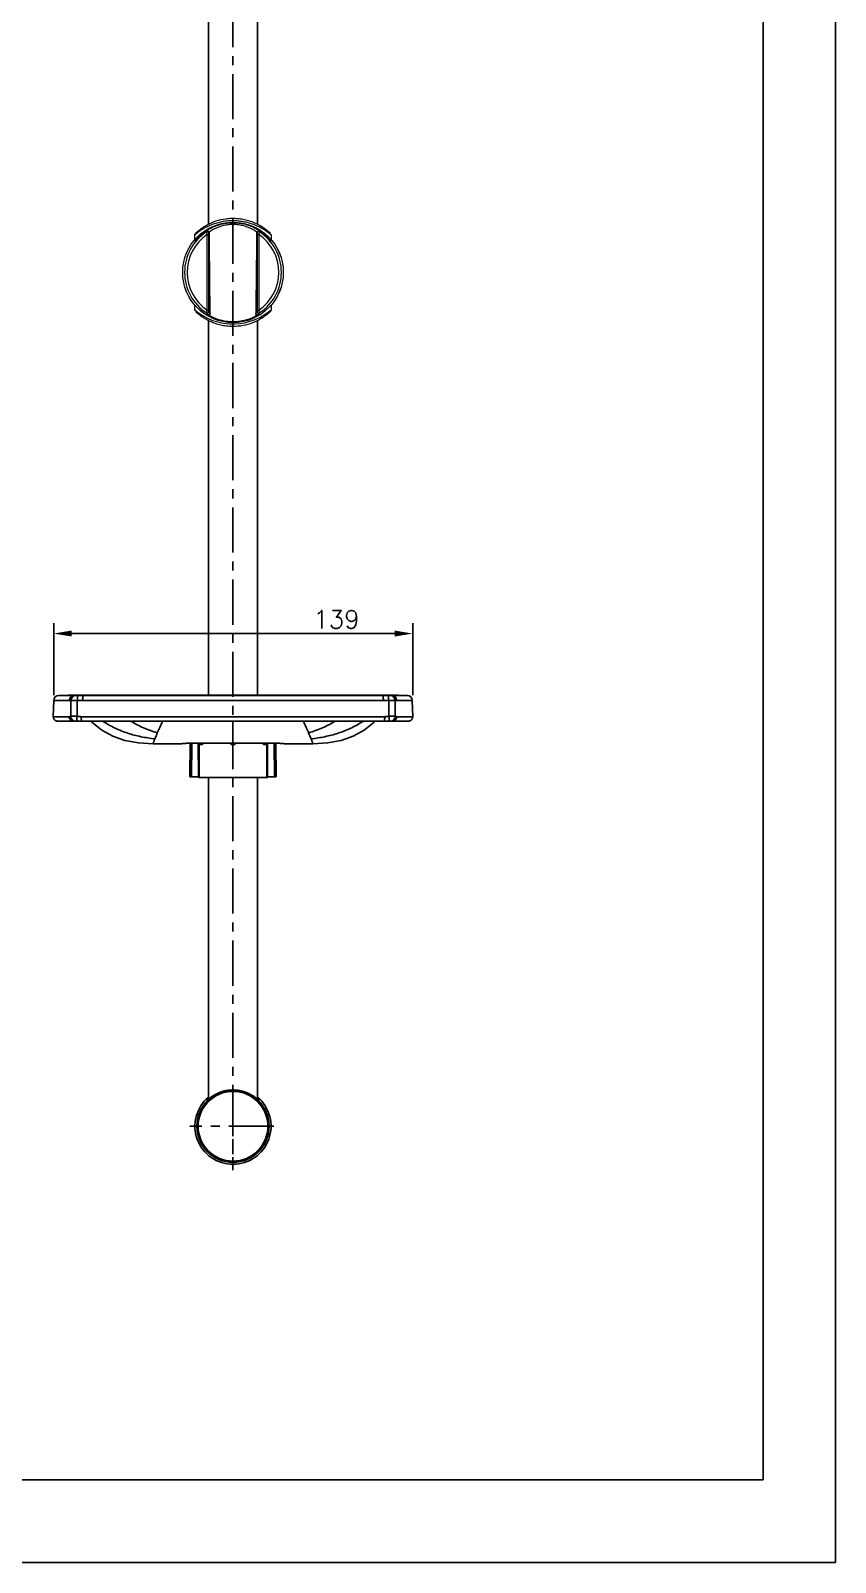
# Model space of a CAD drawing. Extents: x -5353 to -4933, y -5183 to -4589.
# Drawn here: x -5088.6 to -4932.7, y -5183 to -4886 of the extents above; entities that cross this region are included whole.
import ezdxf

# ---------------------------------------------------------------- set-up
doc = ezdxf.new("R2010")
doc.units = 0
doc.header["$LTSCALE"] = 7
doc.linetypes.add('CENTER', pattern=[2, 1.25, -0.25, 0.25, -0.25])
doc.layers.get('0').update_dxf_attribs({"color": 2, "linetype": 'CONTINUOUS'})
doc.layers.get('Defpoints').update_dxf_attribs({"linetype": 'CONTINUOUS'})
for name, color, linetype in [('DWG', 7, 'CONTINUOUS'), ('PKE5012_DXF_CONTINUOUS_LINE', 7, 'CONTINUOUS'), ('PRC5007_DXF_AXIS', 7, 'CONTINUOUS'), ('PRC5007_DXF_CONTINUOUS_LINE', 7, 'CONTINUOUS'), ('PZE5062_DXF_AXIS', 7, 'CONTINUOUS'), ('PZE5062_DXF_CONTINUOUS_LINE', 7, 'CONTINUOUS'), ('TXT', 4, 'CONTINUOUS')]:
    doc.layers.add(name, color=color, linetype=linetype)
doc.styles.add('DD', font='romans', dxfattribs={"bigfont": 'GHS.shx'})
doc.dimstyles.new('DWJ', dxfattribs={"dimscale": 0, "dimtxt": 3.5, "dimasz": 3.5, "dimexe": 2, "dimexo": 1, "dimgap": 1, "dimtad": 1, "dimdec": 4, "dimdsep": 46, "dimtxsty": 'DD', "dimcen": 3, "dimclrd": 2, "dimclre": 2, "dimclrt": 2, "dimadec": 3, "dimazin": 2, "dimtfac": 1, "dimtdec": 4, "dimtmove": 0, "dimatfit": 3, "dimfxl": 1, "dimtvp": 1, "dimtolj": 1, "dimtzin": 0, "dimlwd": -1, "dimlwe": -1, "dimarcsym": 0})

# ---------------------------------------------------------------- blocks, each defined once
blk = doc.blocks.new('BORDER')
for p, q in [((1, 0), (1, 1)), ((0, 0), (1, 0))]:
    blk.add_line(p, q)
blk = doc.blocks.new('*D1')
at = {"layer": 'Defpoints', "color": 0, "transparency": 16777216}
for p in [(-5014.57, -5002.92), (-5084.15, -5015.87), (-5014.57, -5015.87)]:
    blk.add_point(p, dxfattribs=at)
at = {"layer": 'DWG', "color": 2, "transparency": 16777216}
for p, q in [((-5084.15, -5014.87), (-5084.15, -5000.92)), ((-5014.57, -5014.87), (-5014.57, -5000.92)), ((-5080.65, -5002.92), (-5018.07, -5002.92))]:
    blk.add_line(p, q, dxfattribs=at)
for points in [[(-5080.65, -5002.34), (-5080.65, -5003.5), (-5084.15, -5002.92)], [(-5018.07, -5002.34), (-5018.07, -5003.5), (-5014.57, -5002.92)]]:
    blk.add_solid(points, dxfattribs=at)
at = {"layer": 'DWG', "color": 2, "transparency": 16777216, "insert": (-5029.36, -5000.17), "char_height": 3.5, "attachment_point": 5, "style": 'DD'}
blk.add_mtext('\\A1;139', dxfattribs=at)

msp = doc.modelspace()

# ---------------------------------------------------------------- linework, layer by layer
at = {"color": 7, "linetype": 'Continuous', "lineweight": 15}
for p, q in [((-5056.85536, -4925.68754), (-5056.85536, -4926.60094)), ((-5054.38849, -4925.53652), (-5054.1391, -4925.53652)), ((-5054.38849, -4940.2447), (-5054.38849, -4925.53652)), ((-5054.1391, -4925.53652), (-5054.1391, -4940.2447)), ((-5053.98048, -4925.26643), (-5053.99531, -4925.1075)), ((-5044.81541, -4925.1075), (-5044.83025, -4925.26643)), ((-5044.67163, -4925.53652), (-5044.42224, -4925.53652)), ((-5044.67163, -4940.2447), (-5044.67163, -4925.53652)), ((-5044.42224, -4925.53652), (-5044.42224, -4940.2447)), ((-5041.98454, -4925.53377), (-5042.00551, -4925.48611)), ((-5041.95536, -4926.60094), (-5041.95536, -4925.70051)), ((-5041.63899, -4938.78521), (-5041.63899, -4938.78521)), ((-5056.85536, -4939.18029), (-5056.85536, -4940.09368)), ((-5054.38849, -4940.2447), (-5054.1391, -4940.2447)), ((-5044.67163, -4940.2447), (-5044.42224, -4940.2447)), ((-5041.95536, -4940.08071), (-5041.95536, -4939.18029))]:
    msp.add_line(p, q, dxfattribs=at)
at = {"color": 7, "linetype": 'Continuous'}
for p, q in [((-5084.23655, -5019.03871), (-5084.15364, -5015.87002)), ((-5084.15364, -5015.87002), (-5081.13079, -5015.87002)), ((-5083.20454, -5014.92323), (-5081.41551, -5014.87887)), ((-5080.23122, -5014.92323), (-5083.20454, -5014.92323)), ((-5081.4154, -5014.87887), (-5079.14016, -5014.87887)), ((-5078.55145, -5015.87001), (-5079.56242, -5015.87939)), ((-5076.27125, -5014.87887), (-5079.13749, -5014.87903)), ((-5078.55145, -5015.87001), (-5020.25522, -5015.87001)), ((-5020.36811, -5014.92323), (-5078.44262, -5014.92323)), ((-5076.2681, -5014.87887), (-5022.54262, -5014.87887)), ((-5019.6732, -5014.87887), (-5022.53948, -5014.87883)), ((-5020.25522, -5015.87001), (-5019.24831, -5015.87939)), ((-5017.39533, -5014.87887), (-5019.67057, -5014.87887)), ((-5018.5795, -5014.92323), (-5015.60619, -5014.92323)), ((-5018.00751, -5015.87932), (-5017.67994, -5015.87001)), ((-5017.67994, -5015.87001), (-5014.65709, -5015.87002)), ((-5017.39522, -5014.87887), (-5015.60619, -5014.92323)), ((-5014.65709, -5015.87002), (-5014.57418, -5019.03871)), ((-5081.13853, -5019.03871), (-5084.23655, -5019.03871)), ((-5019.99298, -5019.03871), (-5078.81771, -5019.03871)), ((-5014.57418, -5019.03871), (-5017.67219, -5019.03871)), ((-5083.34666, -5019.92887), (-5015.46407, -5019.92887)), ((-5079.67405, -5019.92888), (-5079.6553, -5019.92888)), ((-5079.51022, -5019.92886), (-5079.2815, -5019.92888)), ((-5049.40536, -5019.93086), (-5049.40536, -5024.16859)), ((-5020.09323, -5019.92888), (-5020.00448, -5019.92888)), ((-5019.30042, -5019.92886), (-5019.30049, -5019.92886)), ((-5019.15501, -5019.92888), (-5019.13671, -5019.92888)), ((-5018.86807, -5019.92887), (-5018.8686, -5019.92887)), ((-5018.51454, -5019.92887), (-5018.51506, -5019.92887)), ((-5064.90296, -5024.29098), (-5059.42347, -5024.28524)), ((-5059.42349, -5024.28522), (-5059.35392, -5024.27715)), ((-5059.42348, -5024.28522), (-5059.39603, -5024.28368)), ((-5059.39603, -5024.28368), (-5059.175, -5024.25972)), ((-5059.39603, -5024.28368), (-5059.33933, -5024.27716)), ((-5058.16901, -5024.18508), (-5058.14608, -5024.18408)), ((-5057.72315, -5024.17278), (-5057.78036, -5030.72887)), ((-5057.43036, -5030.72887), (-5057.37313, -5024.17093)), ((-5057.3678, -5024.1676), (-5049.40535, -5024.1686)), ((-5057.3678, -5024.16915), (-5057.3678, -5024.1676)), ((-5049.40535, -5024.17015), (-5057.3678, -5024.16915)), ((-5056.12289, -5024.17092), (-5056.09384, -5030.82887)), ((-5055.94384, -5030.82887), (-5055.97307, -5024.17091)), ((-5055.30357, -5024.44008), (-5055.97172, -5024.44008)), ((-5049.05357, -5024.44008), (-5049.75716, -5024.44008)), ((-5041.44293, -5024.16761), (-5049.40535, -5024.16861)), ((-5049.40535, -5024.17015), (-5041.44293, -5024.16915)), ((-5042.83901, -5024.44008), (-5043.50716, -5024.44008)), ((-5042.83766, -5024.17091), (-5042.86689, -5030.82887)), ((-5042.71689, -5030.82887), (-5042.68784, -5024.17092)), ((-5041.44293, -5024.16915), (-5041.44293, -5024.16761)), ((-5041.43759, -5024.17093), (-5041.38036, -5030.72887)), ((-5041.03036, -5030.72887), (-5041.08756, -5024.1747)), ((-5040.64414, -5024.18495), (-5040.6628, -5024.18414)), ((-5039.63573, -5024.25972), (-5039.4147, -5024.28368)), ((-5039.47139, -5024.27716), (-5039.4147, -5024.28368)), ((-5039.38725, -5024.28524), (-5039.46063, -5024.27673)), ((-5039.4147, -5024.28368), (-5039.38726, -5024.28522)), ((-5039.3873, -5024.28524), (-5033.90777, -5024.29098)), ((-5056.09428, -5030.72887), (-5057.78036, -5030.72887)), ((-5042.71689, -5030.82887), (-5056.09384, -5030.82887)), ((-5041.03036, -5030.72887), (-5042.71645, -5030.72887))]:
    msp.add_line(p, q, dxfattribs=at)
at = {"color": 8, "linetype": 'Continuous', "lineweight": 15, "flags": 128}
msp.add_lwpolyline([(-5056.8408, -4940.09381), (-5056.82581, -4940.10726), (-5056.41716, -4940.45451), (-5055.90877, -4940.83997), (-5055.2145, -4941.29487), (-5054.36712, -4941.75485), (-5053.34599, -4942.19039), (-5052.3685, -4942.50096), (-5051.27784, -4942.73686), (-5050.15015, -4942.86645), (-5048.95734, -4942.88187), (-5047.93691, -4942.79634), (-5046.92874, -4942.62005), (-5045.10962, -4942.05251), (-5044.23236, -4941.64912), (-5043.46557, -4941.21502), (-5042.76759, -4940.74272), (-5042.25576, -4940.3414), (-5041.95914, -4940.08411), (-5041.95536, -4940.08071), (-5041.95536, -4940.08071)], dxfattribs=at)
at = {"color": 7, "linetype": 'Continuous'}
for points in [[(-5076.94177, -5019.92887), (-5076.77652, -5020.09873), (-5074.8067, -5021.64386), (-5072.68335, -5022.82063), (-5070.34742, -5023.6507), (-5067.73579, -5024.13953), (-5064.90321, -5024.2913)], [(-5033.90752, -5024.2913), (-5031.07493, -5024.13953), (-5028.46331, -5023.6507), (-5026.12738, -5022.82063), (-5024.00403, -5021.64386), (-5022.03421, -5020.09873), (-5021.86896, -5019.92887)], [(-5059.17757, -5024.2609), (-5058.91518, -5024.23671), (-5058.56844, -5024.21054), (-5058.15708, -5024.18808), (-5057.70451, -5024.17412), (-5057.36773, -5024.17101)], [(-5059.175, -5024.25972), (-5058.91127, -5024.23504), (-5058.56317, -5024.2085), (-5058.15023, -5024.18584), (-5057.69558, -5024.17194), (-5057.36781, -5024.16905)], [(-5041.443, -5024.17101), (-5041.10623, -5024.17412), (-5040.65365, -5024.18808), (-5040.24229, -5024.21054), (-5039.89555, -5024.23671), (-5039.63315, -5024.2609)], [(-5041.44293, -5024.16905), (-5041.11515, -5024.17194), (-5040.6605, -5024.18584), (-5040.24756, -5024.2085), (-5039.89946, -5024.23504), (-5039.63573, -5024.25972)]]:
    msp.add_lwpolyline(points, dxfattribs=at)
at = {"color": 7, "linetype": 'Continuous', "lineweight": 15}
for radius in [9.75, 9.7456, 9.74556]:
    msp.add_circle((-5049.40536, -4932.89061), radius, dxfattribs=at)
for centre, radius, start, end in [((-5049.40536, -4932.89061), 9.38329, 122.9370741, 237.0629259), ((-5049.40536, -4932.89061), 8.88337, 124.1215516, 235.8784484), ((-5054.37222, -4925.22627), 0.25029, 0.2233304, 122.6425164), ((-5044.43851, -4925.22627), 0.25029, 57.3574836, 179.7766696), ((-5049.40536, -4932.89061), 8.88337, 304.1215516, 55.8784484), ((-5049.40536, -4932.89061), 9.38329, 302.9370741, 57.0629259), ((-5054.37222, -4940.55495), 0.25029, 237.3574836, 359.7766696), ((-5044.43851, -4940.55495), 0.25029, 180.2233304, 302.6425164)]:
    msp.add_arc(centre, radius, start, end, dxfattribs=at)
at = {"color": 7, "linetype": 'Continuous'}
for centre, radius, start, end in [((-5083.15499, -5015.922), 1, 92.8403267, 177.0202151), ((-4996.82893, -5019.06515), 84.0347, 177.8273523, 179.9212036), ((-5079.14692, -5028.18884), 13.30981, 89.9594003, 94.6729105), ((-4994.67685, -5019.05675), 84.94501, 177.8563589, 179.9281436), ((-5078.47411, -5070.59007), 55.66686, 89.967673, 91.0251591), ((-5076.27533, -5067.81964), 52.94081, 89.9957984, 92.3462539), ((-5022.5354, -5067.81964), 52.94081, 87.6537461, 90.0042016), ((-5020.3376, -5070.70391), 55.78071, 88.9758809, 90.0312545), ((-5019.66381, -5028.18884), 13.30981, 85.3270896, 90.0405997), ((-5104.1339, -5019.05678), 84.94503, 0.0718699, 2.1436618), ((-5101.9818, -5019.06515), 84.0347, 0.0787998, 2.1726519), ((-5015.65574, -5015.922), 1, 2.9797849, 87.1596733), ((-5083.34666, -5019.03898), 0.88989, 179.9821406, 270), ((-5079.77595, -5018.87326), 1.09025, 184.0142279, 186.8294008), ((-5076.66422, -5019.58585), 3.0251, 167.8704548, 168.9322536), ((-5022.14429, -5019.58512), 3.02279, 11.062297, 12.1244336), ((-5019.03536, -5018.8732), 1.09083, 353.1711083, 355.9847491), ((-5015.46407, -5019.03898), 0.88989, 270, 0.0178594), ((-5016.24405, -5042.31278), 51.88943, 157.1690319, 158.5832491), ((-5087.29092, -5044.23339), 56.98881, 21.480026, 22.7676928), ((-5057.3926, -5041.8469), 17.67888, 92.5171107, 96.3696181), ((-5057.37891, -5041.99219), 17.82463, 91.0811527, 92.4667704), ((-5057.36955, -5042.44187), 18.27441, 90.8787897, 91.0838862), ((-5057.3714, -5042.26222), 18.09476, 89.9886056, 90.8816664), ((-5094.25931, -5024.09265), 38.95729, 359.4890131, 359.8857248), ((-5015.42355, -5024.11761), 34.33512, 180.0876143, 180.5381184), ((-5082.02006, -5024.12852), 32.96796, 359.4585165, 359.9277025), ((-5009.1297, -5024.11693), 34.37898, 180.0890305, 180.5385733), ((-5041.44401, -5042.77493), 18.60744, 89.1188507, 89.9966436), ((-5041.44116, -5042.60395), 18.43644, 88.9306941, 89.1195295), ((-5041.42467, -5041.80774), 17.64006, 87.5246191, 88.9359927), ((-5041.41974, -5041.86309), 17.69514, 83.6435063, 87.4878619)]:
    msp.add_arc(centre, radius, start, end, dxfattribs=at)
at = {"color": 7, "linetype": 'Continuous', "lineweight": 15}
for centre, start_param, end_param in [((-5046.39463, -4932.89061), 2.328265909, 2.344138218), ((-5052.41609, -4932.89061), 0.797454436, 0.813326745), ((-5046.39463, -4932.89061), 3.939047089, 3.977053858), ((-5052.41609, -4932.89061), 5.447724103, 5.485730872)]:
    msp.add_ellipse(centre, major_axis=(11.06221, 0), ratio=0.968344115, start_param=start_param, end_param=end_param, dxfattribs=at)
for points, knots in [([(-5041.95536, -4925.70051), (-5041.99141, -4925.66725), (-5042.05202, -4925.6113), (-5042.44825, -4925.27717), (-5043.08604, -4924.79406), (-5044.05555, -4924.18681), (-5045.35474, -4923.60774), (-5046.48434, -4923.24747), (-5047.61573, -4923.01461), (-5048.67505, -4922.8968), (-5049.76772, -4922.8792), (-5051.16981, -4922.98952), (-5052.51168, -4923.28727), (-5053.6934, -4923.71119), (-5054.56297, -4924.10904), (-5055.35549, -4924.55837), (-5056.00283, -4924.99969), (-5056.48141, -4925.3742), (-5056.74898, -4925.60462), (-5056.86098, -4925.70555), (-5056.84491, -4925.69111), (-5056.8408, -4925.68742)], [0, 0, 0, 0, 0.0690981978, 0.116220031, 0.1646604306, 0.2617875599, 0.3202508285, 0.3807342633, 0.4247996648, 0.4700560525, 0.5142297794, 0.559750833, 0.6450489261, 0.691096503, 0.7381213375, 0.7920668884, 0.8473527259, 0.8963094869, 0.9467287014, 0.9863589941, 1, 1, 1, 1]), ([(-5054.39368, -4924.91066), (-5054.78835, -4925.17479), (-5055.43321, -4925.60635), (-5056.06634, -4926.17923), (-5056.46882, -4926.57906), (-5056.71232, -4926.83721), (-5056.77792, -4926.88543), (-5056.65806, -4926.70652), (-5056.3709, -4926.35177), (-5055.93615, -4925.88872), (-5055.36666, -4925.37331), (-5054.66519, -4924.84591), (-5053.83465, -4924.34269), (-5052.87571, -4923.89595), (-5051.7983, -4923.54006), (-5050.62573, -4923.30901), (-5049.39735, -4923.22903), (-5048.17012, -4923.31086), (-5046.99669, -4923.54427), (-5045.92008, -4923.90182), (-5044.96392, -4924.34933), (-5044.13634, -4924.8523), (-5043.43865, -4925.37788), (-5042.87165, -4925.8917), (-5042.4384, -4926.35343), (-5042.15175, -4926.70772), (-5042.0327, -4926.88571), (-5042.09918, -4926.83642), (-5042.34322, -4926.57767), (-5042.74669, -4926.17703), (-5043.37978, -4925.60459), (-5044.02373, -4925.1738), (-5044.41705, -4924.91066)], [0, 0, 0, 0, 0.050541361, 0.082579158, 0.114301722, 0.145976834, 0.177562859, 0.209048138, 0.240807256, 0.272598252, 0.304726249, 0.336894418, 0.369357058, 0.401869606, 0.434574812, 0.467417632, 0.500139986, 0.533081894, 0.565845955, 0.59857737, 0.631197643, 0.66343132, 0.695577045, 0.727604335, 0.759269178, 0.79106589, 0.822620709, 0.854127801, 0.885846903, 0.917556062, 0.949642709, 1, 1, 1, 1]), ([(-5056.68958, -4925.32821), (-5056.69353, -4925.33202), (-5056.70997, -4925.34785), (-5056.60196, -4925.24341), (-5056.33833, -4925.00006), (-5055.87417, -4924.61003), (-5055.23597, -4924.14345), (-5054.23327, -4923.53275), (-5052.78939, -4922.88759), (-5051.14249, -4922.4968), (-5049.77087, -4922.37899), (-5048.71016, -4922.39573), (-5047.66243, -4922.51908), (-5046.56972, -4922.75864), (-5045.45409, -4923.13674), (-5044.18092, -4923.74177), (-5043.22719, -4924.38084), (-5042.597, -4924.89093), (-5042.20477, -4925.2452), (-5042.14361, -4925.30567), (-5042.10786, -4925.34101)], [0, 0, 0, 0, 0.012564708, 0.052270234, 0.100170273, 0.149832454, 0.203742698, 0.259025036, 0.352828886, 0.439428871, 0.484370285, 0.530641217, 0.575405459, 0.621395948, 0.680476752, 0.741679839, 0.838867713, 0.885277884, 0.932943262, 1, 1, 1, 1]), ([(-5044.77688, -4925.08301), (-5044.78681, -4925.07572), (-5044.90454, -4924.98917), (-5045.15611, -4924.82821), (-5045.66005, -4924.53057), (-5046.36373, -4924.19228), (-5047.30584, -4923.86992), (-5048.32988, -4923.6603), (-5049.39834, -4923.58696), (-5050.46842, -4923.65864), (-5051.49043, -4923.86624), (-5052.43663, -4924.1867), (-5053.26993, -4924.59297), (-5053.79164, -4924.89851), (-5054.0047, -4925.06227), (-5054.00903, -4925.0656)], [0, 0, 0, 0, 0.00457238, 0.05424133, 0.104138202, 0.203964879, 0.303507574, 0.402379092, 0.501454679, 0.599828238, 0.699024944, 0.798319033, 0.897945056, 0.997928502, 1, 1, 1, 1]), ([(-5056.79281, -4925.47049), (-5056.80793, -4925.49711), (-5056.84558, -4925.5634), (-5056.84833, -4925.64024), (-5056.84997, -4925.68622)], [0, 0, 0, 0, 0.401563463, 1, 1, 1, 1]), ([(-5054.38849, -4925.53652), (-5054.39951, -4925.49595), (-5054.41908, -4925.4239), (-5054.45057, -4925.30073), (-5054.47184, -4925.21191), (-5054.49175, -4925.12232), (-5054.50503, -4925.05557), (-5054.50912, -4925.021), (-5054.50758, -4925.01655), (-5054.50722, -4925.01551)], [0, 0, 0, 0, 0.1573017654, 0.2793316451, 0.4993673334, 0.5534878557, 0.7590875415, 0.9440041868, 1, 1, 1, 1]), ([(-5054.50722, -4925.01551), (-5054.49527, -4925.00434), (-5054.45742, -4924.96898), (-5054.41957, -4924.93435), (-5054.39368, -4924.91066)], [0, 0, 0, 0, 0.315943732, 1, 1, 1, 1]), ([(-5054.39368, -4924.91066), (-5054.37715, -4924.90208), (-5054.34397, -4924.88485), (-5054.28044, -4924.87402), (-5054.21815, -4924.87845), (-5054.15668, -4924.89613), (-5054.09053, -4924.93291), (-5054.02512, -4925.00114), (-5054.0001, -4925.06457), (-5053.99577, -4925.10344), (-5053.99531, -4925.10751)], [0, 0, 0, 0, 0.105397123, 0.211650863, 0.303943845, 0.389071359, 0.51477488, 0.699551453, 0.96857594, 1, 1, 1, 1]), ([(-5054.12193, -4925.2253), (-5054.12245, -4925.22604), (-5054.12472, -4925.22926), (-5054.12885, -4925.25126), (-5054.13404, -4925.31182), (-5054.13823, -4925.41087), (-5054.13881, -4925.494), (-5054.1391, -4925.53652)], [0, 0, 0, 0, 0.051952977, 0.226215037, 0.427351695, 0.707064714, 1, 1, 1, 1]), ([(-5053.81556, -4940.83471), (-5053.82432, -4940.13107), (-5053.86088, -4937.19582), (-5053.91606, -4932.0056), (-5053.959, -4927.51309), (-5053.98048, -4925.26643)], [0, 0, 0, 0, 0.136162333, 0.568004634, 1, 1, 1, 1]), ([(-5044.83025, -4925.26643), (-5044.83762, -4926.04621), (-5044.86587, -4929.03658), (-5044.91672, -4934.23556), (-5044.96902, -4938.63474), (-5044.99517, -4940.83471)], [0, 0, 0, 0, 0.149907492, 0.574879783, 1, 1, 1, 1]), ([(-5044.81541, -4925.10751), (-5044.80628, -4925.06892), (-5044.79183, -4925.00792), (-5044.72499, -4924.9375), (-5044.66157, -4924.89915), (-5044.59703, -4924.87888), (-5044.53526, -4924.87414), (-5044.47432, -4924.88342), (-5044.43757, -4924.89852), (-5044.41919, -4924.9094), (-5044.41705, -4924.91066)], [0, 0, 0, 0, 0.29510869, 0.466542855, 0.594588557, 0.691436358, 0.788869472, 0.874412113, 0.985374249, 1, 1, 1, 1]), ([(-5044.67163, -4925.53652), (-5044.6718, -4925.50441), (-5044.67214, -4925.43934), (-5044.67483, -4925.35239), (-5044.67872, -4925.28513), (-5044.68343, -4925.23882), (-5044.68701, -4925.22981), (-5044.6888, -4925.2253)], [0, 0, 0, 0, 0.221491365, 0.448737996, 0.643215764, 0.82128316, 1, 1, 1, 1]), ([(-5044.3035, -4925.01551), (-5044.30312, -4925.02228), (-5044.30236, -4925.03557), (-5044.31648, -4925.1115), (-5044.34148, -4925.22402), (-5044.37761, -4925.37138), (-5044.40757, -4925.48226), (-5044.42224, -4925.53652)], [0, 0, 0, 0, 0.191528318, 0.376161503, 0.570266247, 0.78967932, 1, 1, 1, 1]), ([(-5044.41705, -4924.91066), (-5044.40509, -4924.92158), (-5044.36724, -4924.95612), (-5044.32939, -4924.99139), (-5044.3035, -4925.01551)], [0, 0, 0, 0, 0.3159438359, 1, 1, 1, 1]), ([(-5042.10786, -4925.34101), (-5042.1085, -4925.34037), (-5042.11421, -4925.33463), (-5042.2666, -4925.19312), (-5042.40211, -4925.06728)], [0, 0, 0, 0, 0.110689561, 1, 1, 1, 1]), ([(-5041.63903, -4926.99594), (-5041.63936, -4926.99553), (-5041.63985, -4926.9949), (-5041.64266, -4926.99121), (-5041.64359, -4926.98999)], [0, 0, 0, 0, 0.668760937, 1, 1, 1, 1]), ([(-5056.85087, -4940.09398), (-5056.85119, -4940.11326), (-5056.85209, -4940.16728), (-5056.83166, -4940.24238), (-5056.80635, -4940.29344), (-5056.79642, -4940.31347)], [0, 0, 0, 0, 0.252247207, 0.706659778, 1, 1, 1, 1]), ([(-5042.10786, -4940.44021), (-5042.10865, -4940.44096), (-5042.11571, -4940.44772), (-5042.3077, -4940.63612), (-5042.83904, -4941.09484), (-5043.29376, -4941.43448), (-5043.78807, -4941.76616), (-5044.30873, -4942.08613), (-5045.39223, -4942.62717), (-5046.92771, -4943.15875), (-5048.65874, -4943.40587), (-5050.11226, -4943.38776), (-5051.23398, -4943.25029), (-5052.30255, -4943.00156), (-5053.31777, -4942.65395), (-5054.27101, -4942.21454), (-5055.10502, -4941.72435), (-5055.78783, -4941.2395), (-5056.25593, -4940.85268), (-5056.54436, -4940.59202), (-5056.68823, -4940.45443), (-5056.68964, -4940.45299), (-5056.69021, -4940.45241)], [0, 0, 0, 0, 0.009504695, 0.085868037, 0.140679986, 0.197458168, 0.202241909, 0.252531189, 0.303877423, 0.392954326, 0.480696458, 0.529209592, 0.579407434, 0.627515454, 0.676946519, 0.731702202, 0.787900173, 0.840768517, 0.89506055, 0.933617654, 0.973217793, 1, 1, 1, 1]), ([(-5044.66972, -4941.09378), (-5044.56412, -4941.03646), (-5044.27687, -4940.88053), (-5044.22008, -4940.86681), (-5044.5964, -4941.13667), (-5045.36442, -4941.57872), (-5046.36856, -4941.99869), (-5047.4126, -4942.28039), (-5048.53178, -4942.47303), (-5049.95669, -4942.51511), (-5051.52496, -4942.27809), (-5052.88993, -4941.83908), (-5053.78267, -4941.39199), (-5054.28213, -4941.08574), (-5054.56682, -4940.88494), (-5054.55265, -4940.87179), (-5054.34998, -4940.98155), (-5054.21377, -4941.0547), (-5054.141, -4941.09378)], [0, 0, 0, 0, 0.045979864, 0.12507133, 0.193013602, 0.26642449, 0.353008591, 0.398359678, 0.445287148, 0.528806117, 0.605613835, 0.685197316, 0.773352227, 0.818500813, 0.865417933, 0.943503873, 0.96981586, 1, 1, 1, 1]), ([(-5054.50722, -4940.76571), (-5054.50761, -4940.75894), (-5054.50837, -4940.74565), (-5054.49424, -4940.66973), (-5054.46925, -4940.5572), (-5054.43312, -4940.40984), (-5054.40316, -4940.29897), (-5054.38849, -4940.2447)], [0, 0, 0, 0, 0.1915283185, 0.3761615033, 0.5702662468, 0.7896793199, 1, 1, 1, 1]), ([(-5054.141, -4941.09378), (-5054.15296, -4941.08351), (-5054.21274, -4941.03213), (-5054.33481, -4940.92503), (-5054.44493, -4940.82327), (-5054.50722, -4940.76571)], [0, 0, 0, 0, 0.09795222, 0.489761314, 1, 1, 1, 1]), ([(-5053.81556, -4940.83471), (-5053.81703, -4940.85773), (-5053.82038, -4940.91032), (-5053.8519, -4940.98835), (-5053.91828, -4941.07285), (-5054.02409, -4941.12716), (-5054.10081, -4941.10526), (-5054.141, -4941.09378)], [0, 0, 0, 0, 0.0805457329, 0.1839810593, 0.3572306618, 0.6632335896, 1, 1, 1, 1]), ([(-5054.1391, -4940.2447), (-5054.13893, -4940.27682), (-5054.13858, -4940.34188), (-5054.1359, -4940.42883), (-5054.13201, -4940.4961), (-5054.1273, -4940.5424), (-5054.12372, -4940.55141), (-5054.12193, -4940.55592)], [0, 0, 0, 0, 0.221491365, 0.4487379962, 0.6432157638, 0.8212831598, 1, 1, 1, 1]), ([(-5044.66972, -4941.09378), (-5044.68985, -4941.10162), (-5044.75052, -4941.12523), (-5044.83983, -4941.10455), (-5044.92701, -4941.03526), (-5044.97435, -4940.95949), (-5044.99367, -4940.8834), (-5044.99476, -4940.84809), (-5044.99517, -4940.83471)], [0, 0, 0, 0, 0.17144332, 0.516848892, 0.69636617, 0.877700201, 0.953655785, 1, 1, 1, 1]), ([(-5044.6888, -4940.55592), (-5044.68828, -4940.55518), (-5044.68601, -4940.55196), (-5044.68187, -4940.52997), (-5044.67669, -4940.46941), (-5044.6725, -4940.37035), (-5044.67192, -4940.28723), (-5044.67163, -4940.2447)], [0, 0, 0, 0, 0.051952977, 0.226215037, 0.427351695, 0.707064714, 1, 1, 1, 1]), ([(-5044.3035, -4940.76571), (-5044.31546, -4940.77687), (-5044.37525, -4940.83269), (-5044.49733, -4940.94417), (-5044.60744, -4941.03973), (-5044.66972, -4941.09378)], [0, 0, 0, 0, 0.0979522193, 0.4897613413, 1, 1, 1, 1]), ([(-5044.42224, -4940.2447), (-5044.41121, -4940.28527), (-5044.39164, -4940.35732), (-5044.36016, -4940.48049), (-5044.33889, -4940.56932), (-5044.31898, -4940.6589), (-5044.3057, -4940.72565), (-5044.30161, -4940.76022), (-5044.30315, -4940.76468), (-5044.3035, -4940.76571)], [0, 0, 0, 0, 0.157301765, 0.279331645, 0.499367333, 0.553487856, 0.759087541, 0.944004187, 1, 1, 1, 1]), ([(-5042.00716, -4940.29411), (-5042.00037, -4940.28181), (-5041.96689, -4940.22113), (-5041.94739, -4940.14487), (-5041.95656, -4940.08684), (-5041.95706, -4940.08365)], [0, 0, 0, 0, 0.19368257, 0.955724118, 1, 1, 1, 1])]:
    msp.add_open_spline(points, degree=3, knots=knots, dxfattribs=at)
at = {"color": 7, "linetype": 'Continuous'}
for points, start_tangent, end_tangent in [([(-5081.13079, -5015.87002), (-5081.04996, -5015.51485), (-5080.85368, -5015.21412), (-5080.56814, -5015.00768), (-5080.23122, -5014.92323)], (0.04927751, 0.998785126), (0.998632785, 0.052273893)), ([(-5080.80322, -5015.87933), (-5080.88647, -5015.87367), (-5081.00983, -5015.87274), (-5081.13079, -5015.87002)], (-0.99621539, 0.086918908), (-0.999242589, 0.038913335)), ([(-5079.89248, -5014.93205), (-5080.23125, -5015.01351), (-5080.51992, -5015.21925), (-5080.71964, -5015.5214), (-5080.80321, -5015.87923)], (-0.999182953, -0.040415675), (-0.05473, -0.99850119)), ([(-5079.56241, -5015.87939), (-5080.32369, -5015.87272), (-5080.61041, -5015.87439), (-5080.80319, -5015.87933)], (-0.999877504, 0.015651714), (-0.998937195, -0.04609208)), ([(-5079.89248, -5014.93205), (-5080.14562, -5014.92373), (-5080.23122, -5014.92327)], (-0.998725211, 0.050477244), (-0.999992224, -0.003943592)), ([(-5079.47007, -5014.93212), (-5079.72808, -5014.93446), (-5079.89248, -5014.93205)], (-0.999879388, -0.015530918), (-0.999147524, 0.04128227)), ([(-5079.47007, -5014.93212), (-5079.49034, -5014.95624), (-5079.50922, -5015.01363), (-5079.52601, -5015.10234), (-5079.54017, -5015.21941), (-5079.55121, -5015.36073), (-5079.55874, -5015.52157), (-5079.56241, -5015.87939)], (-0.94649401, -0.322721379), (0.011164127, -0.999937679)), ([(-5078.44258, -5014.92323), (-5078.46254, -5014.94908), (-5078.48167, -5015.00765), (-5078.49929, -5015.09697), (-5078.51481, -5015.21406), (-5078.52773, -5015.3549), (-5078.5376, -5015.51483), (-5078.54698, -5015.87001)], (-0.911562308, -0.411161962), (-0.005725858, -0.999983607)), ([(-5020.36815, -5014.92323), (-5020.34819, -5014.94908), (-5020.32905, -5015.00765), (-5020.31144, -5015.09696), (-5020.29591, -5015.21406), (-5020.283, -5015.3549), (-5020.27313, -5015.51483), (-5020.26375, -5015.87001)], (0.911562308, -0.411161962), (0.005725858, -0.999983607)), ([(-5019.34066, -5014.93211), (-5019.32039, -5014.95623), (-5019.30151, -5015.01361), (-5019.28472, -5015.10232), (-5019.27056, -5015.21937), (-5019.25952, -5015.36068), (-5019.25198, -5015.5215), (-5019.24831, -5015.87931)], (0.946527453, -0.32262328), (-0.011149405, -0.999937843)), ([(-5018.91823, -5014.93205), (-5019.08262, -5014.93446), (-5019.34061, -5014.93212)], (-0.999147183, -0.041290512), (-0.9998794, 0.01553014)), ([(-5019.24831, -5015.87939), (-5018.48702, -5015.87271), (-5018.20031, -5015.87439), (-5018.00751, -5015.87932)], (0.99988462, 0.01519035), (0.999002251, -0.044659861)), ([(-5018.91825, -5014.93205), (-5018.57947, -5015.01352), (-5018.2908, -5015.21929), (-5018.09108, -5015.52147), (-5018.00754, -5015.87933)], (0.999182651, -0.040423137), (0.054637245, -0.99850627)), ([(-5018.57951, -5014.92327), (-5018.6651, -5014.92373), (-5018.91823, -5014.93205)], (-0.999992453, 0.003885088), (-0.998723154, -0.050517932)), ([(-5018.5795, -5014.92323), (-5018.24268, -5015.00764), (-5017.95716, -5015.21399), (-5017.7608, -5015.51476), (-5017.67994, -5015.87002)], (0.998632785, -0.052273893), (0.04927751, -0.998785126)), ([(-5081.13854, -5019.03871), (-5081.07443, -5019.37948), (-5080.87896, -5019.6815), (-5080.59487, -5019.87104), (-5080.29617, -5019.92888)], (-0.000119595, -0.999999993), (1, -0.000010801)), ([(-5081.13853, -5019.03871), (-5081.00172, -5019.01621), (-5080.86355, -5018.94958)], (0.999999324, 0.001162559), (0.845057041, 0.534676161)), ([(-5080.86352, -5018.94958), (-5080.67064, -5018.92639), (-5080.38357, -5018.91857), (-5080.02451, -5018.92671), (-5079.62179, -5018.9502)], (0.976898435, 0.21370411), (0.997235827, -0.074301452)), ([(-5080.85847, -5019.00291), (-5080.75482, -5019.35814), (-5080.54476, -5019.65833), (-5080.25978, -5019.85862), (-5079.94266, -5019.92886)], (0.118885441, -0.992907978), (0.999999993, 0.000116908)), ([(-5079.6332, -5019.00509), (-5079.66197, -5019.17996), (-5079.67928, -5019.35633), (-5079.68264, -5019.52322), (-5079.67097, -5019.66948), (-5079.51034, -5019.92887)], (-0.191914027, -0.981411742), (0.999999932, 0.000367567)), ([(-5079.6218, -5018.95022), (-5078.81771, -5019.03871)], (0.9765811, -0.215149609), (0.999999999, 0.000043385)), ([(-5078.81625, -5019.03871), (-5078.80874, -5019.3796), (-5078.78583, -5019.68161), (-5078.76994, -5019.79318), (-5078.75254, -5019.87107), (-5078.73479, -5019.91518), (-5078.71754, -5019.92888)], (-0.000056373, -0.999999998), (0.999999993, -0.000119787)), ([(-5019.99448, -5019.03871), (-5020.00198, -5019.3796), (-5020.0249, -5019.68162), (-5020.04079, -5019.79318), (-5020.05819, -5019.87108), (-5020.07594, -5019.91518), (-5020.09319, -5019.92888)], (0.000056373, -0.999999998), (-1, 0.000008015)), ([(-5019.18893, -5018.95023), (-5019.99298, -5019.03871)], (-0.976581599, -0.215147346), (-0.999999999, 0.000043401)), ([(-5019.17757, -5019.0051), (-5019.14881, -5019.17996), (-5019.13149, -5019.35634), (-5019.12813, -5019.52323), (-5019.13979, -5019.66949), (-5019.30041, -5019.92887)], (0.191925621, -0.981409474), (-0.999999929, 0.000376514)), ([(-5017.94718, -5018.94958), (-5018.14002, -5018.92626), (-5018.42715, -5018.91869), (-5018.7862, -5018.92657), (-5019.18893, -5018.95021)], (-0.97579062, 0.218706802), (-0.997066009, -0.076546542)), ([(-5017.95226, -5019.00291), (-5018.0559, -5019.35815), (-5018.26596, -5019.65834), (-5018.55094, -5019.85863), (-5018.86807, -5019.92887)], (-0.118835986, -0.992913898), (-0.999999991, 0.000133796)), ([(-5017.67218, -5019.03871), (-5017.73629, -5019.37947), (-5017.93177, -5019.68149), (-5018.21584, -5019.87104), (-5018.51455, -5019.92888)], (0.000119595, -0.999999993), (-1, -0.000025726)), ([(-5017.67219, -5019.03871), (-5017.80901, -5019.01621), (-5017.94718, -5018.94958)], (-0.999997937, -0.002031366), (-0.846112768, 0.533003925)), ([(-5064.55047, -5023.36541), (-5067.23214, -5022.91568), (-5069.80413, -5022.24133), (-5072.25315, -5021.26779), (-5074.54136, -5019.95531)], (-0.991361555, 0.131157411), (-0.828749129, 0.5596203)), ([(-5064.06817, -5022.17894), (-5066.74279, -5021.20469), (-5067.97043, -5020.61846), (-5069.11869, -5019.9515)], (-0.954734978, 0.297457765), (-0.842362203, 0.538911791)), ([(-5064.06818, -5022.17896), (-5063.61177, -5021.11766), (-5063.0768, -5019.93532)], (0.38651292, 0.922283992), (0.419122151, 0.907929855)), ([(-5035.73393, -5019.93532), (-5035.19895, -5021.11767), (-5034.74255, -5022.17896)], (0.41912215, -0.907929856), (0.386512919, -0.922283993)), ([(-5034.7426, -5022.17896), (-5032.06795, -5021.2047), (-5030.84031, -5020.61847), (-5029.69205, -5019.9515)], (0.954735357, 0.297456547), (0.842361367, 0.538913098)), ([(-5034.2602, -5023.3654), (-5031.57855, -5022.91567), (-5029.00657, -5022.24132), (-5026.55756, -5021.26778), (-5024.26937, -5019.95531)], (0.99136139, 0.131158664), (0.828749133, 0.559620296)), ([(-5064.90321, -5024.2913), (-5064.9029, -5024.29034), (-5064.90188, -5024.28746), (-5064.90015, -5024.28267), (-5064.89772, -5024.27599), (-5064.89074, -5024.25696), (-5064.88095, -5024.23044), (-5064.86837, -5024.1965), (-5064.853, -5024.15521), (-5064.83486, -5024.10665), (-5064.81395, -5024.05088), (-5064.76392, -5023.91818), (-5064.70315, -5023.75861), (-5064.63193, -5023.57379), (-5064.55053, -5023.3654)], (-0.9999544, -0.009549751), (0.366036892, 0.93060034)), ([(-5055.97172, -5024.44008), (-5056.02911, -5024.44028), (-5056.05504, -5024.44033), (-5056.07776, -5024.44035), (-5056.09641, -5024.44033), (-5056.11029, -5024.44028), (-5056.11525, -5024.44024), (-5056.11882, -5024.4402), (-5056.12099, -5024.44014), (-5056.12172, -5024.44008)], (-0.999990481, -0.004363226), (-0.00436557, 0.999990471)), ([(-5055.2052, -5024.17145), (-5055.30357, -5024.44008)], (-0.294618022, -0.955615101), (-0.369118237, -0.929382444)), ([(-5049.75716, -5024.44008), (-5049.85559, -5024.17124)], (-0.369129874, 0.929377822), (-0.294554357, 0.955634727)), ([(-5049.05357, -5024.44008), (-5048.95514, -5024.17123)], (0.369129874, 0.929377822), (0.294547938, 0.955636705)), ([(-5043.60552, -5024.17145), (-5043.50716, -5024.44008)], (0.294658603, -0.955602589), (0.369118237, -0.929382444)), ([(-5042.68901, -5024.44008), (-5042.68974, -5024.44014), (-5042.6919, -5024.4402), (-5042.69547, -5024.44024), (-5042.70042, -5024.44028), (-5042.71429, -5024.44033), (-5042.73292, -5024.44035), (-5042.75564, -5024.44033), (-5042.78159, -5024.44028), (-5042.83901, -5024.44008)], (-0.004611233, -0.999989368), (-0.999990481, 0.004363226)), ([(-5034.2602, -5023.3654), (-5034.1788, -5023.57379), (-5034.10758, -5023.75861), (-5034.04681, -5023.91818), (-5033.99678, -5024.05088), (-5033.97587, -5024.10665), (-5033.95773, -5024.15521), (-5033.94236, -5024.1965), (-5033.92977, -5024.23044), (-5033.91999, -5024.25696), (-5033.91301, -5024.27599), (-5033.91058, -5024.28267), (-5033.90885, -5024.28746), (-5033.90783, -5024.29034), (-5033.90752, -5024.2913)], (0.366036892, -0.930600341), (-0.999954396, 0.009550219))]:
    msp.add_spline(points, degree=3, dxfattribs=dict(at, start_tangent=start_tangent, end_tangent=end_tangent))
at = {"layer": 'PKE5012_DXF_CONTINUOUS_LINE', "color": 7, "linetype": 'Continuous'}
msp.add_circle((-5049.40531, -5098.45387), 6.975, dxfattribs=at)
at = {"layer": 'PKE5012_DXF_CONTINUOUS_LINE', "color": 9, "linetype": 'Continuous'}
msp.add_circle((-5049.40531, -5098.45387), 6.75931, dxfattribs=at)
at = {"layer": 'PKE5012_DXF_CONTINUOUS_LINE', "color": 7, "linetype": 'Continuous'}
msp.add_arc((-5049.40532, -5098.45387), 6.975, 90, 270, dxfattribs=at)
at = {"layer": 'PRC5007_DXF_AXIS', "color": 2, "linetype": 'CENTER'}
msp.add_line((-5049.40536, -4754.45387), (-5049.40536, -5106.95387), dxfattribs=at)
at = {"layer": 'PRC5007_DXF_CONTINUOUS_LINE', "color": 7, "linetype": 'Continuous'}
for p, q in [((-5054.15536, -4923.5265), (-5054.15536, -4768.1857)), ((-5044.65536, -4923.52634), (-5044.65536, -4768.1857)), ((-5054.15536, -4942.25477), (-5054.15536, -5014.87887)), ((-5044.65536, -4942.2548), (-5044.65536, -5014.87887)), ((-5054.15536, -5030.82887), (-5054.15536, -5093.22205)), ((-5044.65536, -5093.22204), (-5044.65536, -5030.82887))]:
    msp.add_line(p, q, dxfattribs=at)
at = {"layer": 'PZE5062_DXF_AXIS', "color": 2, "linetype": 'CENTER'}
for p, q in [((-5049.40531, -5091.61012), (-5049.40531, -5105.29762)), ((-5041.46386, -5098.45387), (-5057.78833, -5098.45387))]:
    msp.add_line(p, q, dxfattribs=at)
at = {"layer": 'PZE5062_DXF_CONTINUOUS_LINE', "color": 7, "linetype": 'Continuous'}
for p, q in [((-5054.36078, -5093.40313), (-5054.365, -5093.40673)), ((-5054.356, -5093.39901), (-5054.36078, -5093.40313)), ((-5054.34778, -5093.39186), (-5054.356, -5093.39901)), ((-5054.33829, -5093.38353), (-5054.34778, -5093.39186)), ((-5054.18542, -5093.24822), (-5054.33829, -5093.38353)), ((-5054.14545, -5093.21347), (-5054.18542, -5093.24822)), ((-5054.11063, -5093.18352), (-5054.14545, -5093.21347)), ((-5054.07327, -5093.15172), (-5054.11063, -5093.18352)), ((-5054.04359, -5093.12673), (-5054.07327, -5093.15172)), ((-5054.01248, -5093.10078), (-5054.04359, -5093.12673)), ((-5053.97997, -5093.07394), (-5054.01248, -5093.10078)), ((-5053.94604, -5093.04624), (-5053.97997, -5093.07394)), ((-5053.91068, -5093.01771), (-5053.94604, -5093.04624)), ((-5053.87389, -5092.98837), (-5053.91068, -5093.01771)), ((-5053.83564, -5092.95826), (-5053.87389, -5092.98837)), ((-5053.80933, -5092.93778), (-5053.83564, -5092.95826)), ((-5053.78236, -5092.91697), (-5053.80933, -5092.93778)), ((-5053.75472, -5092.89585), (-5053.78236, -5092.91697)), ((-5053.7264, -5092.87442), (-5053.75472, -5092.89585)), ((-5053.69741, -5092.85269), (-5053.7264, -5092.87442)), ((-5053.66773, -5092.83067), (-5053.69741, -5092.85269)), ((-5053.63735, -5092.80837), (-5053.66773, -5092.83067)), ((-5053.60627, -5092.7858), (-5053.63735, -5092.80837)), ((-5053.57449, -5092.76297), (-5053.60627, -5092.7858)), ((-5053.542, -5092.73989), (-5053.57449, -5092.76297)), ((-5053.45767, -5092.68121), (-5053.49194, -5092.70485)), ((-5053.42268, -5092.65738), (-5053.45767, -5092.68121)), ((-5053.38697, -5092.63335), (-5053.42268, -5092.65738)), ((-5053.35051, -5092.60913), (-5053.38697, -5092.63335)), ((-5053.31329, -5092.58474), (-5053.35051, -5092.60913)), ((-5053.27531, -5092.56017), (-5053.31329, -5092.58474)), ((-5053.23655, -5092.53545), (-5053.27531, -5092.56017)), ((-5053.197, -5092.51057), (-5053.23655, -5092.53545)), ((-5053.15665, -5092.48556), (-5053.197, -5092.51057)), ((-5053.1155, -5092.46042), (-5053.15665, -5092.48556)), ((-5053.07354, -5092.43517), (-5053.1155, -5092.46042)), ((-5053.03075, -5092.40981), (-5053.07354, -5092.43517)), ((-5052.98714, -5092.38438), (-5053.03075, -5092.40981)), ((-5052.94269, -5092.35887), (-5052.98714, -5092.38438)), ((-5052.89739, -5092.33331), (-5052.94269, -5092.35887)), ((-5052.85122, -5092.30769), (-5052.89739, -5092.33331)), ((-5052.80414, -5092.28202), (-5052.85122, -5092.30769)), ((-5052.75612, -5092.25631), (-5052.80414, -5092.28202)), ((-5052.63174, -5092.19184), (-5052.68226, -5092.21765)), ((-5052.58013, -5092.16598), (-5052.63174, -5092.19184)), ((-5052.52739, -5092.1401), (-5052.58013, -5092.16598)), ((-5052.47349, -5092.11419), (-5052.52739, -5092.1401)), ((-5052.41836, -5092.08826), (-5052.47349, -5092.11419)), ((-5046.02353, -5092.27287), (-5046.07864, -5092.24358)), ((-5045.96981, -5092.30201), (-5046.02353, -5092.27287)), ((-5045.91743, -5092.331), (-5045.96981, -5092.30201)), ((-5045.86635, -5092.35981), (-5045.91743, -5092.331)), ((-5045.81656, -5092.38843), (-5045.86635, -5092.35981)), ((-5045.76801, -5092.41684), (-5045.81656, -5092.38843)), ((-5045.7207, -5092.44502), (-5045.76801, -5092.41684)), ((-5045.67459, -5092.47295), (-5045.7207, -5092.44502)), ((-5045.62965, -5092.50063), (-5045.67459, -5092.47295)), ((-5045.58586, -5092.52804), (-5045.62965, -5092.50063)), ((-5045.54319, -5092.55517), (-5045.58586, -5092.52804)), ((-5045.5016, -5092.58201), (-5045.54319, -5092.55517)), ((-5045.46108, -5092.60854), (-5045.5016, -5092.58201)), ((-5045.4216, -5092.63477), (-5045.46108, -5092.60854)), ((-5045.38314, -5092.66068), (-5045.4216, -5092.63477)), ((-5045.34566, -5092.68627), (-5045.38314, -5092.66068)), ((-5045.30913, -5092.71153), (-5045.34566, -5092.68627)), ((-5045.27354, -5092.73647), (-5045.30913, -5092.71153)), ((-5045.23886, -5092.76107), (-5045.27354, -5092.73647)), ((-5045.20509, -5092.78532), (-5045.23886, -5092.76107)), ((-5045.1722, -5092.8092), (-5045.20509, -5092.78532)), ((-5045.14021, -5092.8327), (-5045.1722, -5092.8092)), ((-5045.1091, -5092.85581), (-5045.14021, -5092.8327)), ((-5045.07885, -5092.87852), (-5045.1091, -5092.85581)), ((-5045.04946, -5092.90081), (-5045.07885, -5092.87852)), ((-5045.02092, -5092.92268), (-5045.04946, -5092.90081)), ((-5044.99319, -5092.94412), (-5045.02092, -5092.92268)), ((-5044.96627, -5092.96514), (-5044.99319, -5092.94412)), ((-5044.92737, -5092.99586), (-5044.96627, -5092.96514)), ((-5044.89021, -5093.02559), (-5044.92737, -5092.99586)), ((-5044.85475, -5093.0543), (-5044.89021, -5093.02559)), ((-5044.82097, -5093.08198), (-5044.85475, -5093.0543)), ((-5044.78883, -5093.10859), (-5044.82097, -5093.08198)), ((-5044.7583, -5093.13412), (-5044.78883, -5093.10859)), ((-5044.72934, -5093.15858), (-5044.7583, -5093.13412)), ((-5044.6931, -5093.18949), (-5044.72934, -5093.15858)), ((-5044.65948, -5093.21847), (-5044.6931, -5093.18949)), ((-5044.62101, -5093.25196), (-5044.65948, -5093.21847)), ((-5044.5798, -5093.2882), (-5044.62101, -5093.25196)), ((-5044.52262, -5093.33896), (-5044.5798, -5093.2882)), ((-5044.47251, -5093.38346), (-5044.50369, -5093.35581)), ((-5044.46019, -5093.39426), (-5044.47251, -5093.38346)), ((-5044.45236, -5093.40105), (-5044.46019, -5093.39426)), ((-5044.44782, -5093.40495), (-5044.45236, -5093.40105)), ((-5044.44382, -5093.40833), (-5044.44782, -5093.40495)), ((-5044.4404, -5093.41119), (-5044.44382, -5093.40833))]:
    msp.add_line(p, q, dxfattribs=at)
for points in [[(-5054.365, -5093.40673), (-5054.36866, -5093.40981), (-5054.37028, -5093.41115), (-5054.37175, -5093.41236), (-5054.37306, -5093.41343), (-5054.37421, -5093.41436), (-5054.37521, -5093.41516), (-5054.37601, -5093.41578), (-5054.37624, -5093.41596)], [(-5053.49194, -5092.70485), (-5053.5088, -5092.71658), (-5053.542, -5092.73989)], [(-5052.68226, -5092.21765), (-5052.70714, -5092.23055), (-5052.75612, -5092.25631)], [(-5049.40533, -5091.421), (-5049.42774, -5091.42104), (-5049.47808, -5091.42137), (-5049.52831, -5091.42206), (-5049.5784, -5091.42311), (-5049.62834, -5091.42449), (-5049.67813, -5091.42622), (-5049.72775, -5091.4283), (-5049.77719, -5091.43071), (-5049.82645, -5091.43345), (-5049.87552, -5091.43652), (-5049.92438, -5091.43992), (-5049.97304, -5091.44364), (-5050.02149, -5091.44768), (-5050.06971, -5091.45202), (-5050.1177, -5091.45668), (-5050.16546, -5091.46163), (-5050.21298, -5091.46689), (-5050.26025, -5091.47244), (-5050.30726, -5091.47827), (-5050.35401, -5091.48439), (-5050.40049, -5091.49079), (-5050.44669, -5091.49745), (-5050.49262, -5091.50439), (-5050.53826, -5091.51158), (-5050.58361, -5091.51903), (-5050.62867, -5091.52672), (-5050.67342, -5091.53466), (-5050.71787, -5091.54284), (-5050.76201, -5091.55124), (-5050.80583, -5091.55988), (-5050.84934, -5091.56873), (-5050.89252, -5091.5778), (-5050.93538, -5091.58707), (-5050.97792, -5091.59655), (-5051.02011, -5091.60622), (-5051.06198, -5091.61609), (-5051.10351, -5091.62613), (-5051.1447, -5091.63636), (-5051.18554, -5091.64676), (-5051.22605, -5091.65732), (-5051.2662, -5091.66804), (-5051.30601, -5091.67892), (-5051.34546, -5091.68995), (-5051.38456, -5091.70112), (-5051.42331, -5091.71242), (-5051.4617, -5091.72386), (-5051.49974, -5091.73543), (-5051.53741, -5091.74711), (-5051.57473, -5091.7589), (-5051.61169, -5091.77081), (-5051.64829, -5091.78282), (-5051.68453, -5091.79492), (-5051.72041, -5091.80712), (-5051.75592, -5091.81941), (-5051.79108, -5091.83177), (-5051.82587, -5091.84421), (-5051.8603, -5091.85672), (-5051.89436, -5091.8693), (-5051.92806, -5091.88193), (-5051.9614, -5091.89462), (-5051.99437, -5091.90736), (-5052.02698, -5091.92014), (-5052.05923, -5091.93297), (-5052.09111, -5091.94582), (-5052.12263, -5091.95871), (-5052.15379, -5091.97162), (-5052.18459, -5091.98455), (-5052.21503, -5091.99749), (-5052.24511, -5092.01045), (-5052.27484, -5092.02341), (-5052.30422, -5092.03638), (-5052.33325, -5092.04935), (-5052.36195, -5092.06232), (-5052.41836, -5092.08826)], [(-5046.07864, -5092.24358), (-5046.10673, -5092.2289), (-5046.13517, -5092.21418), (-5046.16399, -5092.19943), (-5046.19317, -5092.18466), (-5046.22273, -5092.16987), (-5046.25268, -5092.15506), (-5046.28301, -5092.14024), (-5046.31374, -5092.1254), (-5046.34487, -5092.11055), (-5046.37641, -5092.09569), (-5046.40837, -5092.08082), (-5046.44075, -5092.06595), (-5046.47355, -5092.05109), (-5046.50679, -5092.03623), (-5046.54047, -5092.02137), (-5046.5746, -5092.00653), (-5046.60918, -5091.99171), (-5046.64421, -5091.97691), (-5046.6797, -5091.96215), (-5046.71564, -5091.94741), (-5046.75204, -5091.93273), (-5046.78891, -5091.91809), (-5046.82623, -5091.90351), (-5046.86401, -5091.88899), (-5046.90226, -5091.87454), (-5046.94097, -5091.86018), (-5046.98014, -5091.8459), (-5047.01977, -5091.83171), (-5047.05987, -5091.81762), (-5047.10043, -5091.80365), (-5047.14145, -5091.78978), (-5047.18293, -5091.77605), (-5047.22487, -5091.76245), (-5047.26727, -5091.74898), (-5047.31013, -5091.73567), (-5047.35345, -5091.72251), (-5047.39723, -5091.70952), (-5047.44147, -5091.6967), (-5047.48616, -5091.68406), (-5047.53131, -5091.67161), (-5047.57691, -5091.65936), (-5047.62296, -5091.64732), (-5047.66945, -5091.63548), (-5047.71639, -5091.62388), (-5047.76377, -5091.6125), (-5047.81159, -5091.60137), (-5047.85984, -5091.59048), (-5047.90852, -5091.57986), (-5047.95763, -5091.5695), (-5048.00716, -5091.55941), (-5048.0571, -5091.54961), (-5048.10746, -5091.54011), (-5048.15822, -5091.5309), (-5048.20939, -5091.52201), (-5048.26095, -5091.51343), (-5048.31289, -5091.50518), (-5048.36521, -5091.49727), (-5048.41791, -5091.4897), (-5048.47096, -5091.48249), (-5048.52438, -5091.47563), (-5048.57814, -5091.46915), (-5048.63224, -5091.46304), (-5048.68667, -5091.45731), (-5048.74142, -5091.45198), (-5048.79648, -5091.44705), (-5048.85184, -5091.44252), (-5048.9075, -5091.4384), (-5048.96343, -5091.43471), (-5049.01963, -5091.43144), (-5049.07609, -5091.42861), (-5049.1328, -5091.42621), (-5049.18974, -5091.42426), (-5049.2469, -5091.42276), (-5049.30426, -5091.42172), (-5049.36183, -5091.42114), (-5049.40533, -5091.421)], [(-5044.50369, -5093.35581), (-5044.51288, -5093.34764), (-5044.52262, -5093.33896)], [(-5044.43357, -5093.41666), (-5044.43352, -5093.4167), (-5044.4336, -5093.41664), (-5044.43399, -5093.41634), (-5044.4346, -5093.41587), (-5044.4354, -5093.41525), (-5044.4364, -5093.41445), (-5044.43757, -5093.4135), (-5044.4389, -5093.41242), (-5044.4404, -5093.41119)]]:
    msp.add_lwpolyline(points, dxfattribs=at)
msp.add_circle((-5049.40532, -5098.45387), 7.00831, dxfattribs=at)
msp.add_arc((-5049.40555, -5098.45387), 7.375, 130.0959077, 49.900201, dxfattribs=at)
at = {"layer": 'PZE5062_DXF_CONTINUOUS_LINE', "color": 9, "linetype": 'Continuous'}
for centre, radius, start, end in [((-5050.74162, -5096.81705), 4.98669, 133.2029159, 135.333203), ((-5049.40287, -5098.56983), 7.14886, 90.9172004, 119.6507459), ((-5049.4053, -5098.54695), 7.12594, 90.0002923, 90.9005968), ((-5049.40534, -5098.54945), 7.12844, 89.5924434, 89.9999801), ((-5049.40825, -5098.57259), 7.15161, 58.6637767, 89.5704382)]:
    msp.add_arc(centre, radius, start, end, dxfattribs=at)
for points, knots in [([(-5054.39563, -5093.42979), (-5054.39563, -5093.42849), (-5054.39279, -5093.42493), (-5054.38803, -5093.41816), (-5054.37922, -5093.40801), (-5054.36151, -5093.3879), (-5054.33084, -5093.35518), (-5054.30385, -5093.32736), (-5054.28819, -5093.31149)], [0, 0, 0, 0, 0.02429862, 0.077914696, 0.160951515, 0.273013086, 0.582023462, 1, 1, 1, 1]), ([(-5054.27854, -5093.33054), (-5054.29547, -5093.34561), (-5054.32522, -5093.37161), (-5054.35927, -5093.40341), (-5054.38441, -5093.42201), (-5054.39098, -5093.42897), (-5054.39563, -5093.43042), (-5054.39563, -5093.42979)], [0, 0, 0, 0, 0.44144977, 0.757540085, 0.944079965, 0.987743446, 1, 1, 1, 1]), ([(-5052.93949, -5092.35706), (-5053.22914, -5092.52171), (-5053.69172, -5092.82825), (-5054.11467, -5093.1846), (-5054.27854, -5093.33054)], [0, 0, 0, 0, 0.602911459, 1, 1, 1, 1]), ([(-5044.52739, -5093.3348), (-5044.67133, -5093.20656), (-5045.04029, -5092.89228), (-5045.43978, -5092.61564), (-5045.68899, -5092.46419)], [0, 0, 0, 0, 0.397971416, 1, 1, 1, 1]), ([(-5044.65515, -5093.18224), (-5044.64227, -5093.19437), (-5044.59674, -5093.23765), (-5044.55192, -5093.28169), (-5044.52024, -5093.31383)], [0, 0, 0, 0, 0.281656672, 1, 1, 1, 1]), ([(-5044.4151, -5093.42979), (-5044.41511, -5093.43245), (-5044.43236, -5093.41757), (-5044.4453, -5093.40813), (-5044.48493, -5093.37247), (-5044.51116, -5093.34926), (-5044.52739, -5093.3348)], [0, 0, 0, 0, 0.054199951, 0.240836682, 0.557408808, 1, 1, 1, 1]), ([(-5044.52024, -5093.31383), (-5044.50491, -5093.32938), (-5044.47851, -5093.35663), (-5044.44851, -5093.38868), (-5044.43119, -5093.40838), (-5044.42256, -5093.41835), (-5044.41788, -5093.425), (-5044.41509, -5093.42851), (-5044.4151, -5093.42979)], [0, 0, 0, 0, 0.417905622, 0.726528029, 0.838589155, 0.921746657, 0.975544472, 1, 1, 1, 1])]:
    msp.add_open_spline(points, degree=3, knots=knots, dxfattribs=at)
for points in [[(-5054.39563, -5093.42979), (-5054.38867, -5093.42287), (-5054.38057, -5093.41696), (-5054.3719, -5093.41237)], [(-5044.4151, -5093.42979), (-5044.42206, -5093.42288), (-5044.43015, -5093.41697), (-5044.43881, -5093.41238)]]:
    msp.add_open_spline(points, degree=3, dxfattribs=at)
at = {"layer": 'TXT'}
for p, q in [((-4946.66728, -4605.0159), (-4946.66728, -5167.0159)), ((-4946.66728, -5167.0159), (-5298.66728, -5167.0159))]:
    msp.add_line(p, q, dxfattribs=at)

# ---------------------------------------------------------------- block references
at = {"xscale": 420, "yscale": 594, "zscale": 420}
msp.add_blockref('BORDER', (-5352.66728, -5183.0159), dxfattribs=at)

# ---------------------------------------------------------------- dimensions: what is measured, and where the dimension line sits
at = {"layer": 'DWG'}
dim = msp.add_linear_dim(base=(-5014.57418, -5002.91878), p1=(-5084.15364, -5015.87002), p2=(-5014.57418, -5015.87002), text='139', dimstyle='DWJ', override={"dimscale": 1}, dxfattribs=at)
dim.commit()
dim.dimension.update_dxf_attribs({"geometry": '*D1', "text_midpoint": (-5029.3599, -5002.91878), "dimtype": 128})

doc.saveas('drawing.dxf')
